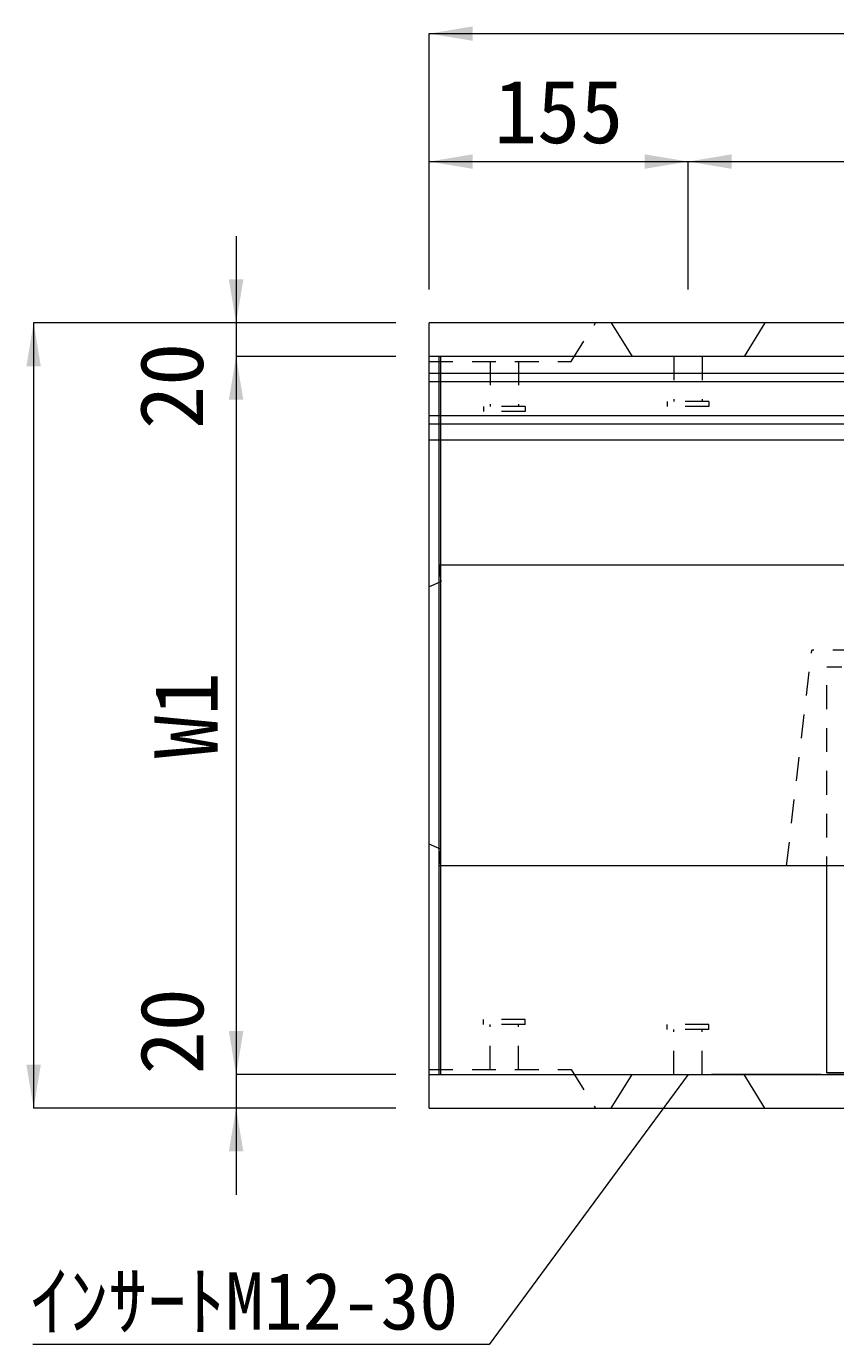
# Model space of a CAD drawing. Units: millimetres at full size. Extents: x 5964 to 125098, y -10801 to 28073.
# Drawn here: x 98096 to 98580, y 3309 to 4098 of the extents above; entities that cross this region are included whole.
import ezdxf
from ezdxf.enums import TextEntityAlignment as Align

# ---------------------------------------------------------------- set-up
doc = ezdxf.new("R2010")
doc.units = ezdxf.units.MM
doc.header["$LTSCALE"] = 19
doc.linetypes.add('USER1', pattern=[1.35, 0.75, -0.6])
for name, color, linetype, lineweight in [('0_2', 7, 'Continuous', 20), ('インサート', 3, 'USER1', 9), ('グレーチング', 7, 'USER1', 5), ('寸法線', 7, 'Continuous', 9), ('引出線', 4, 'Continuous', 13), ('本体', 2, 'Continuous', 9)]:
    doc.layers.add(name, color=color, linetype=linetype, lineweight=lineweight)
doc.styles.add('ＭＳ ゴシック', font='')
doc.styles.get('ＭＳ ゴシック').set_extended_font_data('MS Gothic')

# ---------------------------------------------------------------- blocks, each defined once
blk = doc.blocks.new('filled_arrow')
at = {"color": 0, "linetype": 'Continuous', "lineweight": -2}
blk.add_solid([(7.5, 1.25), (0, 0), (7.5, -1.25)], dxfattribs=at)

msp = doc.modelspace()

# ---------------------------------------------------------------- linework, layer by layer
at = {"layer": '0_2'}
msp.add_line((98571.44, 3470.41), (98505.69, 3470.41), dxfattribs=at)
at = {"layer": 'インサート'}
for p, q in [((98483.18, 3900.41), (98483.18, 3873.41)), ((98500.18, 3900.41), (98500.18, 3873.41)), ((98373.18, 3897.41), (98373.18, 3870.41)), ((98390.18, 3897.41), (98390.18, 3870.41)), ((98394.18, 3870.41), (98369.18, 3870.41)), ((98369.18, 3870.41), (98369.18, 3867.41)), ((98394.18, 3867.41), (98369.18, 3867.41)), ((98394.18, 3870.41), (98394.18, 3867.41)), ((98504.18, 3873.41), (98479.18, 3873.41)), ((98479.18, 3873.41), (98479.18, 3870.41)), ((98504.18, 3870.41), (98479.18, 3870.41)), ((98504.18, 3873.41), (98504.18, 3870.41)), ((98369.18, 3500.41), (98369.18, 3503.41)), ((98394.18, 3503.41), (98369.18, 3503.41)), ((98394.18, 3500.41), (98369.18, 3500.41)), ((98373.18, 3473.41), (98373.18, 3500.41)), ((98390.18, 3473.41), (98390.18, 3500.41)), ((98394.18, 3500.41), (98394.18, 3503.41)), ((98504.18, 3500.41), (98479.18, 3500.41)), ((98479.18, 3497.41), (98479.18, 3500.41)), ((98504.18, 3497.41), (98479.18, 3497.41)), ((98483.18, 3470.41), (98483.18, 3497.41)), ((98500.18, 3470.41), (98500.18, 3497.41)), ((98504.18, 3497.41), (98504.18, 3500.41))]:
    msp.add_line(p, q, dxfattribs=at)
at = {"layer": 'グレーチング'}
for p in [(98574.68, 3586.68), (99096.68, 3714.41)]:
    msp.add_line(p, (98574.68, 3714.41), dxfattribs=at)
at = {"layer": 'グレーチング', "linetype": 'Continuous'}
for p, q in [((98574.68, 3471.41), (98574.68, 3586.68)), ((98574.68, 3471.41), (98574.68, 3481.41)), ((98574.68, 3471.41), (98584.68, 3471.41)), ((99096.68, 3471.41), (98574.68, 3471.41))]:
    msp.add_line(p, q, dxfattribs=at)
at = {"layer": '寸法線'}
for p, q in [((98336.68, 4093.62), (99334.68, 4093.62)), ((98336.68, 3940.41), (98336.68, 4093.62)), ((98336.68, 4017.01), (98491.68, 4017.01)), ((98336.68, 3940.41), (98336.68, 4017.01)), ((98491.68, 3940.41), (98491.68, 4017.01)), ((98491.68, 4017.01), (99179.68, 4017.01)), ((98491.68, 3940.41), (98491.68, 4017.01)), ((98221.08, 3972.41), (98221.08, 3848.41)), ((98099.85, 3920.41), (98099.85, 3450.41)), ((98316.68, 3920.41), (98099.85, 3920.41)), ((98316.68, 3920.41), (98221.08, 3920.41)), ((98221.08, 3900.41), (98221.08, 3470.41)), ((98316.68, 3900.41), (98221.08, 3900.41)), ((98316.68, 3900.41), (98221.08, 3900.41)), ((98221.08, 3522.41), (98221.08, 3398.41)), ((98316.68, 3470.41), (98221.08, 3470.41)), ((98316.68, 3470.41), (98221.08, 3470.41)), ((98316.68, 3450.41), (98099.85, 3450.41)), ((98316.68, 3450.41), (98221.08, 3450.41))]:
    msp.add_line(p, q, dxfattribs=at)
at = {"layer": '引出線'}
msp.add_lwpolyline([(98491.68, 3470.41), (98372.54, 3308.75), (98099.45, 3308.75)], dxfattribs=at)
at = {"layer": '本体'}
for p, q in [((98336.68, 3900.41), (98336.68, 3920.41)), ((99334.68, 3920.41), (98336.68, 3920.41)), ((98445.68, 3920.41), (98458.18, 3900.41)), ((98537.68, 3920.41), (98525.18, 3900.41)), ((99328.68, 3775.41), (98342.68, 3775.41)), ((98342.68, 3764.98), (98336.68, 3762.41)), ((98342.68, 3605.84), (98336.68, 3608.41)), ((99328.68, 3595.41), (98342.68, 3595.41)), ((98336.68, 3450.41), (98336.68, 3470.41)), ((98445.68, 3450.41), (98458.18, 3470.41)), ((98537.68, 3450.41), (98525.18, 3470.41)), ((98336.68, 3450.41), (99334.68, 3450.41))]:
    msp.add_line(p, q, dxfattribs=at)
at = {"layer": '本体', "linetype": 'USER1'}
for p, q in [((98421.68, 3897.41), (98436.18, 3920.41)), ((98336.68, 3897.41), (98421.68, 3897.41)), ((98550.68, 3595.41), (98565.68, 3724.6)), ((99105.68, 3724.6), (98565.68, 3724.6)), ((98336.68, 3473.41), (98421.68, 3473.41)), ((98421.68, 3473.41), (98436.18, 3450.41))]:
    msp.add_line(p, q, dxfattribs=at)
at = {"layer": '本体', "lineweight": 20}
for p, q in [((98336.68, 3470.41), (98336.68, 3900.41)), ((99334.68, 3900.41), (98336.68, 3900.41)), ((98336.68, 3470.41), (99334.68, 3470.41))]:
    msp.add_line(p, q, dxfattribs=at)
at = {"layer": '本体', "lineweight": 5}
for p, q in [((98342.68, 3470.41), (98342.68, 3900.41)), ((98336.68, 3885.41), (99334.68, 3885.41))]:
    msp.add_line(p, q, dxfattribs=at)
at = {"layer": '本体', "color": 4, "lineweight": 5}
for p, q in [((98343.68, 3470.41), (98343.68, 3900.41)), ((98336.68, 3864.91), (99334.68, 3864.91)), ((98336.68, 3850.41), (99334.68, 3850.41)), ((98342.68, 3775.41), (98343.68, 3765.41)), ((98343.68, 3765.41), (98342.68, 3764.98)), ((98343.68, 3605.41), (98342.68, 3605.84)), ((98342.68, 3595.41), (98343.68, 3605.41))]:
    msp.add_line(p, q, dxfattribs=at)
at = {"layer": '本体', "lineweight": 13}
for p, q in [((98336.68, 3890.41), (99334.68, 3890.41)), ((98336.68, 3859.91), (99334.68, 3859.91))]:
    msp.add_line(p, q, dxfattribs=at)

# ---------------------------------------------------------------- block references
at = {"layer": '寸法線', "xscale": 3.47, "yscale": 3.47}
for p in [(98336.68, 4093.62), (98336.68, 4017.01), (98491.68, 4017.01)]:
    msp.add_blockref('filled_arrow', p, dxfattribs=at)
for p, rotation in [((98491.68, 4017.01), 180), ((98221.08, 3920.41), 90), ((98099.85, 3920.41), 270), ((98221.08, 3900.41), 270), ((98221.08, 3900.41), 270), ((98221.08, 3470.41), 90), ((98221.08, 3470.41), 90), ((98099.85, 3450.41), 90), ((98221.08, 3450.41), 270)]:
    msp.add_blockref('filled_arrow', p, dxfattribs=dict(at, rotation=rotation))
at = {"layer": '引出線', "xscale": 0.133, "yscale": 0.133, "rotation": 233.6}
msp.add_blockref('filled_arrow', (98491.68, 3470.41), dxfattribs=at)

# ---------------------------------------------------------------- texts
at = {"layer": '寸法線', "style": 'ＭＳ ゴシック'}
msp.add_text('155', height=37.98, dxfattribs=at).set_placement((98414.18, 4047.01), align=Align.MIDDLE_CENTER)
for s, p in [('20', (98182.35, 3882.72)), ('W1', (98191.08, 3685.41)), ('20', (98182.51, 3496.33))]:
    msp.add_text(s, height=37.98, rotation=90, dxfattribs=at).set_placement(p, align=Align.MIDDLE_CENTER)
at = {"layer": '引出線', "style": 'ＭＳ ゴシック'}
msp.add_text('ｲﾝｻｰﾄM12-30', height=34.18, dxfattribs=at).set_placement((98226, 3351.95), align=Align.TOP_CENTER)

doc.saveas('drawing.dxf')
